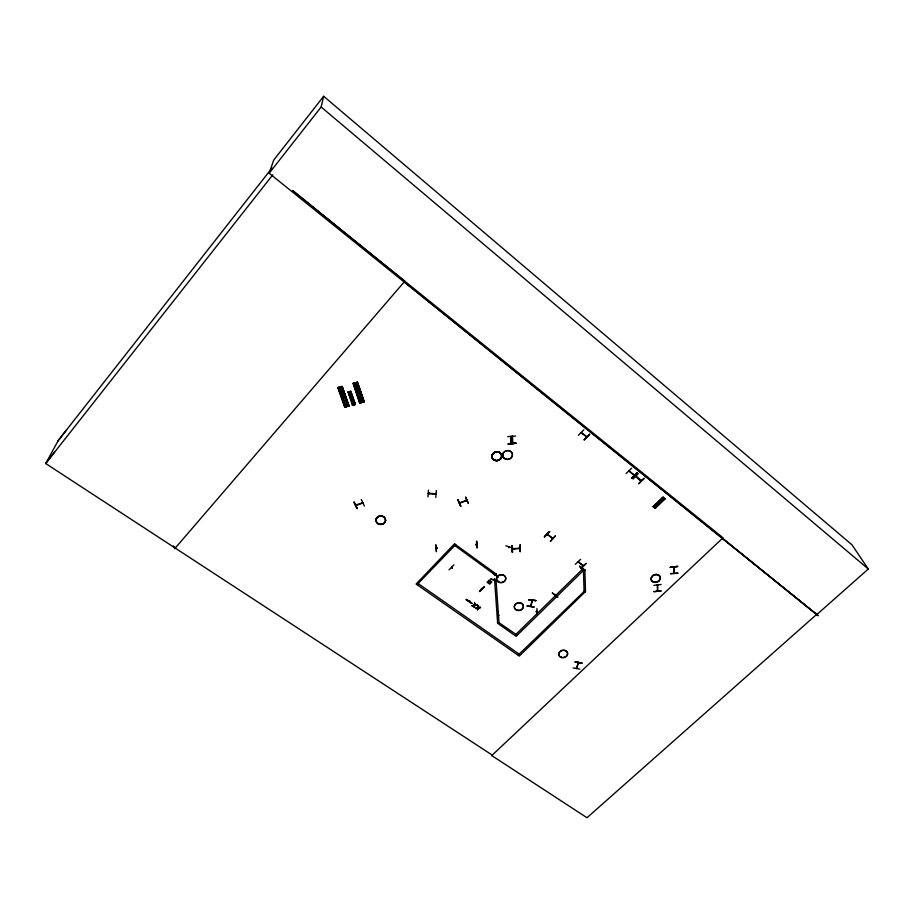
<?xml version="1.0" encoding="UTF-8"?>
<svg xmlns="http://www.w3.org/2000/svg" width="914" height="914" viewBox="0 0 914 914"><rect width="100%" height="100%" fill="white"/><g stroke="black" fill="none" stroke-linecap="round" stroke-linejoin="round"><path stroke-width="1.37" d="M532.017 600.978L532.371 600.03M532.451 600.544L530.943 606.462M451.733 567.731L452.304 568.142L452.373 567.457M452.419 567.925L451.802 567.137M364.366 506.048L361.316 499.478M362.835 502.654L362.161 503.306L362.115 502.574M362.618 502.392L362.607 502.746M355.866 505.591L356.232 504.745M355.615 505.042L362.709 502.78M355.729 504.928L355.774 505.648L362.824 503.008M356.403 504.848L356.426 505.351M354.084 502.14L357.146 508.492M352.793 397.419L350.199 398.058M351.936 394.917L349.342 395.556M352.336 396.093L349.742 396.733M351.182 392.712L348.577 393.351M351.479 393.591L348.885 394.231M350.725 391.306L355.375 404.434L350.725 391.306L348.12 392.026L352.393 405.245L353.272 405.005L348.28 392.129M552.73 538.392L547.223 533.982M348.12 392.026L350.37 391.569M427.992 496.919L428.483 490.155M435.201 493.571L435.898 494.131L435.967 493.503M435.807 497.422L436.378 490.475M497.844 580.996L490.932 578.916M670.328 567.457L677.697 566.326L670.328 567.217M628.866 471.064L634.259 475.417L633.768 474.457M629.552 471.247L628.866 470.47M576.871 668.02L578.334 662.319M578.208 663.29L578.219 662.433M635.961 476.365L636.281 476.8M677.685 566.589L670.259 567.354M641.16 480.318L640.508 480.181M527.081 605.868L534.279 607.056L527.104 606.096M474.252 605.057C468.882 606.233 475.943 606.279 474.594 603.137L475.052 603.663L474.594 603.137M474.275 605.285L474.629 603.366M474.366 607.57L474.697 605.399L476.88 604.748L474.697 605.399M480.478 607.284L478.33 607.49L478.319 608.164L480.501 607.513L478.296 607.936L477.554 609.809L478.205 605.685M478.228 605.902L477.885 607.821L475.668 608.473L477.851 607.604M473.955 607.273L474.217 605.502L472.035 605.719M476.914 604.977L474.754 605.171L475.017 603.434M477.554 609.809L477.816 608.05L475.634 608.256M478.628 605.982L478.353 607.719L480.501 607.513M557.7 597.116L552.353 592.923M552.353 593.152L557.757 597.116M508.835 547.223L509.452 547.189L508.938 547.6M573.101 667.94L579.899 669.151M269.173 173.226L321.157 107.007L323.659 96.267L851.974 544.801L868.3 569.011L816.853 614.551L269.173 173.226L273.732 160.03L323.659 96.267M512.263 440.228L511.383 440.297L512.24 439.725M471.967 603.434L466.209 599.71M528.738 599.904L536.004 600.544L528.829 599.55M469.785 600.669L469.19 601.263M494.931 575.317L495.594 575.032L494.897 575.306M490.818 579.168L497.73 581.258M554.901 594.683C555.426 594.74 555.975 595.277 554.958 594.534M575.135 662.159L582.069 663.016L575.249 661.827M576.391 668.477L578.311 662.833M581.624 568.828L582.058 568.554M511.452 439.794L512.16 439.737M512.16 440.285L511.474 440.285M535.924 600.806L528.703 599.675M508.949 547.669L509.167 546.686M494.428 578.939L494.543 579.956L494.485 579.316M512.88 548.069L505.853 545.761M436.195 548.274L436.869 548.149M436.846 547.783L436.903 548.514L437.018 547.943M532.199 600.384L530.463 606.028M530.885 606.508L530.577 605.594M475.874 544.641L476.731 544.801L476.502 544.15M512.457 548.903L519.975 548.251M519.141 548.331L519.963 548.514L519.746 547.84M457.971 499.969L460.782 506.322L457.925 500.004M536.301 611.729L537.112 611.66M498.119 618.424L497.742 612.094L498.13 618.264M575.146 662.067L581.978 663.233M512.206 545.715L512.217 552.319L512.171 545.727M576.734 668.42L576.426 667.563M354.049 502.323L357.088 508.687L354.106 502.129M582.161 568.816L581.795 568.245M435.864 545.052L436.424 551.485M466.437 599.264L472.012 603.457L466.186 599.755M494.52 579.327L494.234 579.35M57.948 441.051L66.551 429.911M54.577 452.042L45.7 463.512L492.246 755.09L491.755 755.57L723.031 537.798L292.777 190.889M272.018 168.005L58.29 440.422L45.7 463.512L272.806 174.791M436.275 548.274L436.161 547.909M519.883 548.514L512.4 548.766M498.713 615.465L498.039 615.556L498.576 614.779M174.734 548.663L404.811 281.215L292.948 190.66M536.381 611.717L536.895 611.535M537.032 611.9L536.884 611.215M585.029 591.975L519.323 656.081L416.087 584.035L454.624 543.716M578.402 435.304L583.875 429.797M584.115 439.76L589.553 434.241M589.644 434.424L584.16 439.931L589.599 434.367M449.003 569.868L453.938 564.852M489.23 580.173L487.128 582.332L489.698 584.172L491.789 582.024L489.23 580.207M454.784 545.521L495.422 575.157L496.325 573.866M544.516 536.747L549.668 531.742M544.31 536.724L549.417 531.582M544.538 536.895L549.68 531.605M552.25 537.683L552.342 538.038M555.335 536.027L550.434 541.328M555.255 535.832L550.445 541.351M492.726 572.929L498.279 576.997M494.908 575.397L495.182 574.575M479.473 591.381L484.489 586.685M484.454 586.514L479.53 591.575M466.631 500.289L465.752 500.461M518.238 655.018L584.08 591.529L585.508 591.404L584.891 570.336L583.452 570.473L516.124 636.327L498.073 623.611L499.01 622.674L496.085 580.79M631.631 468.208L626.124 473.509M631.928 478.216L637.035 472.492M631.643 477.999L637.378 472.904M638.303 473.532L633.094 479.05M575.272 564.326L580.63 559.311M578.162 561.619L583.166 565.777M638.635 483.563L644.016 478.205M638.863 483.746L644.29 478.422M582.892 565.766L583.44 565.492M582.309 569.376L515.964 634.327M653.864 507.236L653.247 506.756L663.016 497.193L664.992 498.907M663.016 497.193L653.281 506.779M663.564 497.742L653.236 506.744M663.404 497.547L653.636 507.053L663.587 497.753L662.993 497.285M654.664 507.887L664.398 498.427L665.015 498.918L655.258 508.367L654.664 507.887L664.798 498.633L654.71 507.933M654.904 508.081L664.661 498.633M579.727 566.314L585.109 570.382L579.762 566.314M492.178 755.055L491.686 755.524L586.994 817.733L816.728 614.334L404.217 281.912M362.847 402.229L356.826 382.452L363.441 402.08L362.869 402.24L356.209 382.623L357.283 382.201L364.16 401.886L357.591 382.246L353.364 383.286L359.739 403.074L363.909 401.794M360.31 402.925L361.087 402.697L354.426 383.092L353.364 383.32L360.265 402.937L353.364 383.263M353.809 383.263L361.03 402.731L354.084 383.126M357.031 382.406L363.623 402.023L364.218 401.863L357.317 382.258M352.381 405.245L355.34 404.456L354.461 404.685L350.416 391.546M344.612 407.221L349.102 406.01L342.053 386.405L337.826 387.673L344.704 407.21M345.218 407.061L338.146 387.467L344.886 407.084L345.949 406.867L345.378 407.016L338.58 387.467L339.197 387.296L345.949 406.867L339.197 387.296M347.743 406.387L348.348 406.216L347.788 406.387L341.299 386.611L348.051 406.227M348.497 406.182L349.079 406.022L342.053 386.462L348.508 406.182L341.79 386.611M350.508 391.512L354.861 404.582L350.222 391.523M579.51 566.509L584.8 570.427M465.923 500.621L465.854 500.244M460.142 503.1L459.936 502.403M345.641 406.879L339.105 387.33M348.291 406.25L341.288 386.668M348.76 406.044L342.053 386.462M359.773 403.074L353.067 383.48M353.867 383.263L360.573 402.846M347.948 392.22L348.428 392.083M350.233 391.558L354.701 404.582M341.036 386.816L347.834 406.364M465.66 497.216L468.402 503.545L465.649 497.193M581.258 432.493L586.754 436.618M629.003 470.801L634.396 475.154M641.331 480.695C626.547 467.123 644.062 485.505 640.703 479.999M494.611 579.876L494.771 578.973M512.206 545.544L512.628 552.273M476.88 604.748L474.754 605.171M472.058 605.936L474.217 605.502M475.668 608.473L477.851 608.267M436.378 551.656L435.898 544.893M338.843 389.478L342.75 388.404M354.049 385.285L357.968 384.211M339.3 390.815L343.207 389.741M354.506 386.622L358.414 385.548M339.997 392.814L343.893 391.729M355.18 388.621L359.099 387.547M340.614 394.574L344.509 393.5M355.786 390.392L359.693 389.318M341.299 396.562L345.195 395.488M356.471 392.38L360.367 391.306M344.235 405.051L348.12 403.977M359.351 400.892L363.246 399.818M352.336 403.657L354.529 403.063M352.13 403.794L354.723 403.074M353.49 404.788L354.244 404.445M511.44 443.61L511.2 436.458M510.766 436.469L511.12 443.667M547.349 534.336L547.166 533.936M578.265 561.996L583.52 565.892M677.868 573.055L670.453 573.672L677.88 573.318M653.853 585.383L661.119 584.457M653.921 591.541L661.29 590.935L653.978 591.735M497.547 622.468L499.01 622.674L517.004 635.07M494.645 580.927L496.142 581.11M536.941 608.45L537.261 614.848M497.924 614.905L498.736 615.442M476.914 541.362L477.348 547.909M475.954 544.641L476.708 544.573M436.972 548.446L436.218 548.503M520.237 545.064L520.146 551.633L520.226 545.041M515.576 548.366L512.628 549.188L512.388 548.537M507.681 436.652L515.576 436.001M476.605 544.561L476.045 544.927L475.977 544.196M513.131 548.777L513.062 548.411M536.358 611.98L536.381 611.26M512.057 436.195L512.423 443.553L512.183 436.355M512.503 436.332L512.823 443.507M348.622 391.946L353.227 405.016M547.589 534.941L547.863 534.77M673.846 572.964L673.881 572.518M674.155 567.103L674.224 572.918M657.669 590.798L657.737 585.2M583.292 566.12L583.075 565.218M459.456 503.271C476.011 497.045 460.016 502.609 460.085 502.791M657.36 590.341L657.52 591.335L657.292 590.41M454.658 544.024L496.382 574.186M481.45 588.273C481.541 589.633 481.495 588.685 481.941 588.547M492.977 572.655L498.518 576.711M583.989 591.209L585.109 592.295M582.401 569.696L583.452 570.473L584.08 591.529M586.114 563.584L580.961 568.588L586.023 563.367M578.254 561.642L578.722 562.293M654.321 505.796L656.103 507.224M653.339 506.756L655.121 508.173M581.133 432.733L586.48 436.892M661.405 498.884L663.153 500.232M722.448 538.357L818.11 615.808L816.75 613.408M321.157 107.007L868.3 569.011M519.86 545.041L520.146 551.633M519.232 548.549L519.221 547.886M428.3 493.777L435.898 494.166L435.898 493.434M173.432 545.932L175.225 548.092M436.081 493.857L428.449 493.126M458.005 499.798L460.782 506.322M663.804 499.592L662.056 498.244M662.159 501.203L660.411 499.855M660.296 503.02L658.548 501.672M673.744 566.771L674.212 567.788L673.687 567.354M673.675 566.909L673.881 567.72M657.52 584.697L657.566 585.257M657.269 584.732L657.486 591.255M354.129 383.057L360.744 402.731M356.483 382.486L363.121 402.091M584.823 570.656L584.8 570.028L583.452 570.473M581.955 568.188L581.727 569.193L581.43 568.588M552.376 538.232L546.983 534.119M576.517 667.517L576.768 668.431M519.163 654.104L418.121 583.52M495.342 574.518L495.422 575.157M494.84 574.929L495.045 575.591M494.531 578.893L494.68 579.853M498.073 614.825L498.153 615.556M476.914 547.76L476.48 541.191M459.582 502.906L459.445 502.586M469.339 601.104L469.145 600.875M455.743 544.516L417.195 584.492M429.157 493.32L429.066 493.217M428.997 493.137L428.997 493.868L428.289 493.183M494.691 581.247L497.593 622.811M674.075 573.386L673.835 567.72M435.293 493.823L435.327 493.8M350.679 396.916L351.867 397.167L350.679 396.916M659.36 501.74L660.468 501.775L659.36 501.74M488.327 581.612L488.773 583.155L490.589 582.709L490.155 581.167L488.327 581.612M515.884 443.084L508.07 444.307L515.884 443.13M515.93 443.279L508.024 443.793L515.93 443.347M661.29 502.06L659.508 500.632L661.29 502.06M378.053 523.745A4.833 4.239 -0.1 0 0 385.594 520.557A4.81 4.216 -0.1 0 0 378.693 516.387A4.833 4.239 -0.1 0 0 378.053 523.745A4.81 4.216 -0.1 0 0 385.571 520.5A4.799 4.204 -0.1 0 0 378.693 516.387A4.81 4.216 -0.1 0 0 378.065 523.665A4.799 4.204 -0.1 0 0 385.559 520.489A4.833 4.239 -0.1 0 0 378.682 516.421A4.799 4.204 -0.1 0 0 378.065 523.653M653.784 582.218A4.627 3.85 -18.3 0 0 660.274 577.751A4.661 3.873 -18.3 0 0 653.087 575.409A4.661 3.873 -18.3 0 0 653.739 582.149A4.661 3.873 -18.3 0 0 660.262 577.648A4.627 3.85 -18.3 0 0 653.133 575.523A4.627 3.85 -18.3 0 0 653.784 582.218M653.727 582.047A4.616 3.85 -18.3 0 0 660.205 577.591A4.616 3.85 -18.3 0 0 653.087 575.363A4.616 3.85 -18.3 0 0 653.727 582.047M495 460.45A4.913 4.421 -11 0 0 501.672 455.469A4.924 4.421 -11 0 0 493.766 452.807A4.924 4.421 -11 0 0 494.977 460.37A4.89 4.399 -11 0 0 501.649 455.469A4.913 4.421 -11 0 0 493.788 452.898A4.913 4.421 -11 0 0 495 460.45A4.924 4.421 -11 0 0 501.66 455.378A4.89 4.399 -11 0 0 493.8 452.91A4.89 4.399 -11 0 0 495 460.428M494.977 460.279A4.878 4.387 -11 0 0 501.603 455.321A4.878 4.387 -11 0 0 493.788 452.773A4.878 4.387 -11 0 0 494.977 460.279M505.728 459.171A4.913 4.41 -12.1 0 0 512.423 454.189A4.913 4.41 -12.1 0 0 504.562 451.607A4.913 4.41 -12.1 0 0 505.728 459.171A4.901 4.399 -12.1 0 0 512.4 454.178A4.901 4.399 -12.1 0 0 504.574 451.619A4.901 4.399 -12.1 0 0 505.739 459.148M561.447 657.532A4.479 3.667 -11.7 0 0 567.617 653.293A4.479 3.667 -11.7 0 0 560.545 651.236A4.479 3.667 -11.7 0 0 561.447 657.532M561.413 657.349A4.467 3.656 -11.7 0 0 567.571 653.122A4.467 3.656 -11.7 0 0 560.511 651.076A4.467 3.656 -11.7 0 0 561.413 657.349M517.13 610.369A4.581 3.85 -9.9 0 0 523.379 605.959A4.581 3.85 -9.9 0 0 516.079 603.777A4.581 3.85 -9.9 0 0 517.13 610.369M517.107 610.186A4.57 3.839 -9.9 0 0 523.345 605.788A4.57 3.839 -9.9 0 0 516.056 603.617A4.57 3.839 -9.9 0 0 517.107 610.186M498.393 582.024A4.639 3.953 -9.1 0 0 505.762 579.008A4.639 3.953 -9.1 0 0 499.364 575.146A4.639 3.953 -9.1 0 0 498.393 582.024M498.37 581.852A4.627 3.953 -9.1 0 0 505.728 578.848A4.627 3.953 -9.1 0 0 499.341 574.997A4.627 3.953 -9.1 0 0 498.37 581.852"/></g></svg>
